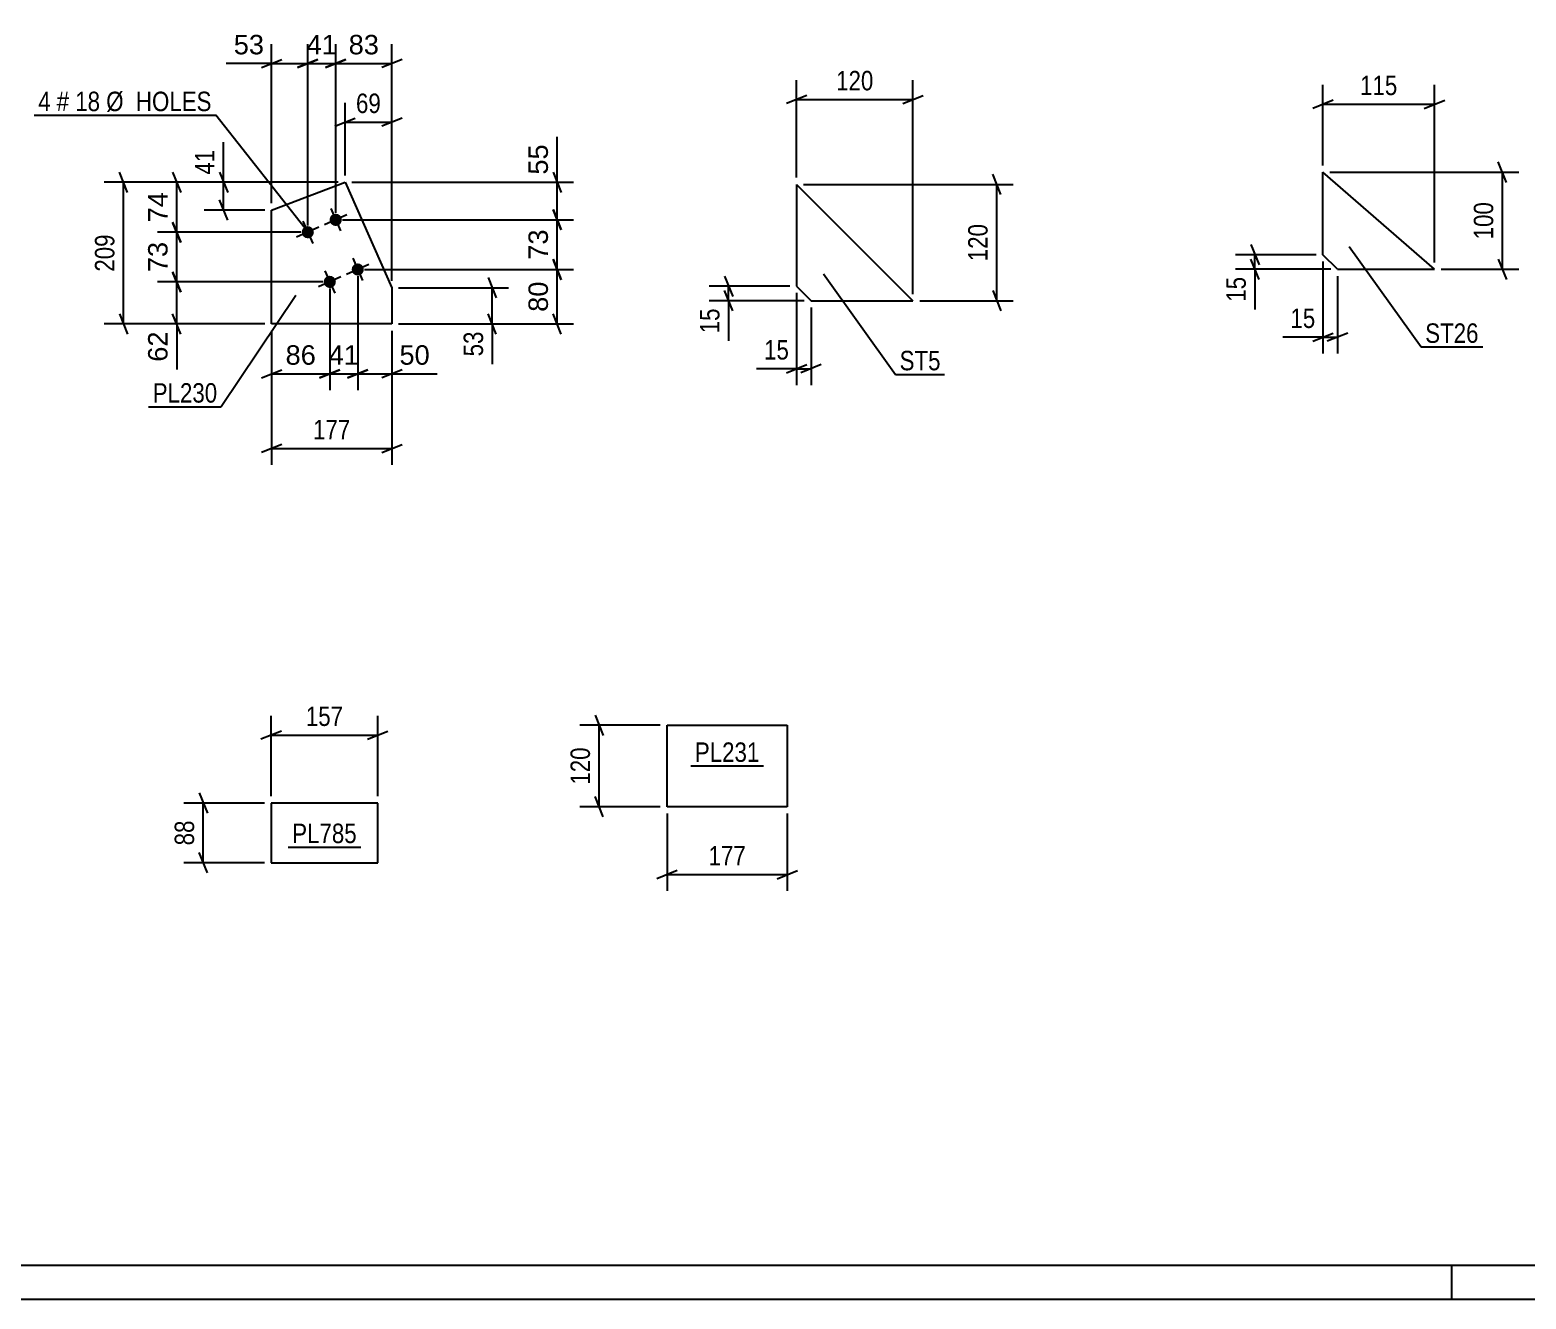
# Model space of a CAD drawing. Header units: millimetres. Extents: x 0 to 594, y 0 to 420.
# Drawn here: x 174.6 to 394.9, y 0 to 186.9 of the extents above; entities that cross this region are included whole.
import ezdxf

# ---------------------------------------------------------------- set-up
doc = ezdxf.new("R2010")
doc.units = ezdxf.units.MM
doc.styles.add('Arial', font='ARIAL.TTF', dxfattribs={"height": 0.2})
doc.styles.add('Arial Narrow', font='ARIALN.TTF', dxfattribs={"height": 0.2})

# ---------------------------------------------------------------- blocks, each defined once
blk = doc.blocks.new('Unknown-284856564-1134')
at = {"color": 5, "linetype": 'Continuous'}
for p, q in [((5, 5), (589, 5)), ((384, 0), (384, 5)), ((0, 0), (594, 0))]:
    blk.add_line(p, q, dxfattribs=at)
blk = doc.blocks.new('Part-284856564-7088 - 7087')
at = {"color": 2, "linetype": 'Continuous'}
for p, q in [((287.5, 164.14), (287.5, 149.14)), ((287.5, 164.14), (304.64, 146.99)), ((287.5, 149.14), (289.64, 146.99)), ((289.64, 146.99), (304.64, 146.99))]:
    blk.add_line(p, q, dxfattribs=at)
blk = doc.blocks.new('Part-284856564-7133 - 7132')
at = {"color": 2, "linetype": 'Continuous'}
for p, q in [((268.43, 72.5), (268.43, 84.5)), ((268.43, 84.5), (286.14, 84.5)), ((286.14, 84.5), (286.14, 72.5)), ((286.14, 72.5), (268.43, 72.5))]:
    blk.add_line(p, q, dxfattribs=at)
blk = doc.blocks.new('Part-284856564-7201 - 7200')
at = {"color": 2, "linetype": 'Continuous'}
for p, q in [((225.84, 73.04), (210.14, 73.04)), ((210.14, 73.04), (210.14, 64.24)), ((225.84, 64.24), (225.84, 73.04)), ((210.14, 64.24), (225.84, 64.24))]:
    blk.add_line(p, q, dxfattribs=at)
blk = doc.blocks.new('Bolt-284856564-7227 - 7225')
at = {"linetype": 'Continuous'}
for points in [[(220.01, 158.09, -1), (219.28, 159.74, -1)], [(215.89, 156.27, -1), (215.16, 157.91, -1)], [(223.25, 150.78, -1), (222.52, 152.42, -1)], [(219.13, 148.96, -1), (218.41, 150.6, -1)]]:
    blk.add_hatch(color=1, dxfattribs=at).paths.add_polyline_path(points)
at = {"color": 1, "linetype": 'Continuous'}
for p, q in [((214.8, 158.74), (216.26, 155.45)), ((221.29, 159.65), (218, 158.19)), ((218.91, 160.56), (220.37, 157.27)), ((217.17, 157.82), (213.88, 156.36)), ((224.53, 152.33), (221.24, 150.87)), ((222.15, 153.25), (223.61, 149.96)), ((220.42, 150.51), (217.12, 149.05)), ((218.04, 151.42), (219.5, 148.13))]:
    blk.add_line(p, q, dxfattribs=at)
blk = doc.blocks.new('Part-284856564-7226 - 7225')
at = {"color": 2, "linetype": 'Continuous'}
for p, q in [((210.2, 160.36), (221.02, 164.45)), ((221.02, 164.45), (227.91, 148.91)), ((210.2, 143.59), (210.2, 160.36)), ((227.91, 148.91), (227.91, 143.59)), ((227.91, 143.59), (210.2, 143.59))]:
    blk.add_line(p, q, dxfattribs=at)
blk = doc.blocks.new('Part-284856564-7250 - 7249')
at = {"color": 2, "linetype": 'Continuous'}
for p, q in [((365, 153.78), (365, 165.93)), ((381.43, 151.64), (365, 165.93)), ((367.15, 151.64), (365, 153.78)), ((367.15, 151.64), (381.43, 151.64))]:
    blk.add_line(p, q, dxfattribs=at)
blk = doc.blocks.new('StraightDimension-284856564-7566 - 7087')
at = {"color": 7, "linetype": 'Continuous'}
for p, q in [((276.9, 150.64), (278.1, 147.64)), ((286.5, 149.14), (274.65, 149.14)), ((278.1, 145.49), (276.9, 148.49)), ((277.5, 146.99), (277.5, 149.14)), ((288.64, 146.99), (274.65, 146.99))]:
    blk.add_line(p, q, dxfattribs=at)
at = {"color": 0}
blk.add_wipeout([(276.75, 146.47), (272.55, 146.47), (272.55, 141.61), (276.75, 141.61)], dxfattribs=at)
at = {"color": 7, "linetype": 'Continuous'}
blk.add_line((277.5, 146.99), (277.5, 141.09), dxfattribs=at)
blk.add_line((277.5, 146.99), (277.5, 141.09), dxfattribs=at)
at = {"color": 3, "style": 'Arial Narrow'}
blk.add_text('15', height=2.863, rotation=90.0002, dxfattribs=at).set_placement((276.15, 142.21))
blk = doc.blocks.new('StraightDimension-284856564-7558 - 7087')
at = {"color": 7, "linetype": 'Continuous'}
for p, q in [((287.5, 148.14), (287.5, 134.59)), ((289.64, 145.99), (289.64, 134.59)), ((286, 136.39), (289, 137.59)), ((287.5, 136.99), (289.64, 136.99)), ((291.14, 137.59), (288.14, 136.39))]:
    blk.add_line(p, q, dxfattribs=at)
at = {"color": 0}
blk.add_wipeout([(286.97, 137.74), (286.97, 141.94), (282.12, 141.94), (282.12, 137.74)], dxfattribs=at)
at = {"color": 7, "linetype": 'Continuous'}
blk.add_line((287.5, 136.99), (281.59, 136.99), dxfattribs=at)
blk.add_line((287.5, 136.99), (281.59, 136.99), dxfattribs=at)
at = {"color": 3, "style": 'Arial Narrow'}
blk.add_text('15', height=2.863, dxfattribs=at).set_placement((282.72, 138.34))
blk = doc.blocks.new('StraightDimension-284856564-7570 - 7087')
at = {"color": 7, "linetype": 'Continuous'}
for p, q in [((317.58, 162.64), (316.38, 165.64)), ((288.5, 164.14), (319.38, 164.14)), ((316.98, 146.99), (316.98, 164.14)), ((316.38, 148.49), (317.58, 145.49)), ((305.64, 146.99), (319.38, 146.99))]:
    blk.add_line(p, q, dxfattribs=at)
at = {"color": 0}
blk.add_wipeout([(316.23, 158.91), (312.03, 158.91), (312.03, 152.22), (316.23, 152.22)], dxfattribs=at)
at = {"color": 3, "style": 'Arial Narrow'}
blk.add_text('120', height=2.863, rotation=90.0002, dxfattribs=at).set_placement((315.63, 152.82))
blk = doc.blocks.new('StraightDimension-284856564-7562 - 7087')
at = {"color": 7, "linetype": 'Continuous'}
for p, q in [((287.5, 165.14), (287.5, 179.48)), ((304.64, 147.99), (304.64, 179.48)), ((289, 177.23), (286, 176.03)), ((287.5, 176.63), (304.64, 176.63)), ((303.14, 176.03), (306.14, 177.23))]:
    blk.add_line(p, q, dxfattribs=at)
at = {"color": 0}
blk.add_wipeout([(299.41, 177.38), (299.41, 181.58), (292.73, 181.58), (292.73, 177.38)], dxfattribs=at)
at = {"color": 3, "style": 'Arial Narrow'}
blk.add_text('120', height=2.863, dxfattribs=at).set_placement((293.33, 177.98))
blk = doc.blocks.new('StraightDimension-284856564-7582 - 7132')
at = {"color": 7, "linetype": 'Continuous'}
for p, q in [((257.83, 86), (259.03, 83)), ((267.43, 84.5), (255.58, 84.5)), ((258.43, 72.5), (258.43, 84.5)), ((259.03, 71), (257.83, 74)), ((267.43, 72.5), (255.58, 72.5))]:
    blk.add_line(p, q, dxfattribs=at)
at = {"color": 0}
blk.add_wipeout([(257.68, 81.84), (253.48, 81.84), (253.48, 75.15), (257.68, 75.15)], dxfattribs=at)
at = {"color": 3, "style": 'Arial Narrow'}
blk.add_text('120', height=2.863, rotation=90.0002, dxfattribs=at).set_placement((257.08, 75.75))
blk = doc.blocks.new('StraightDimension-284856564-7586 - 7132')
at = {"color": 7, "linetype": 'Continuous'}
for p, q in [((268.43, 71.5), (268.43, 60.1)), ((286.14, 71.5), (286.14, 60.1)), ((269.93, 63.1), (266.93, 61.9)), ((268.43, 62.5), (286.14, 62.5)), ((284.64, 61.9), (287.64, 63.1))]:
    blk.add_line(p, q, dxfattribs=at)
at = {"color": 0}
blk.add_wipeout([(280.63, 63.25), (280.63, 67.45), (273.94, 67.45), (273.94, 63.25)], dxfattribs=at)
at = {"color": 3, "style": 'Arial Narrow'}
blk.add_text('177', height=2.863, dxfattribs=at).set_placement((274.54, 63.85))
blk = doc.blocks.new('StraightDimension-284856564-7716 - 7200')
at = {"color": 7, "linetype": 'Continuous'}
for p, q in [((209.14, 73.04), (197.29, 73.04)), ((199.54, 74.54), (200.74, 71.54)), ((200.14, 64.24), (200.14, 73.04)), ((209.14, 64.24), (197.29, 64.24)), ((200.74, 62.74), (199.54, 65.74))]:
    blk.add_line(p, q, dxfattribs=at)
at = {"color": 0}
blk.add_wipeout([(199.39, 71.07), (195.19, 71.07), (195.19, 66.21), (199.39, 66.21)], dxfattribs=at)
at = {"color": 3, "style": 'Arial Narrow'}
blk.add_text('88', height=2.863, rotation=90.0002, dxfattribs=at).set_placement((198.79, 66.81))
blk = doc.blocks.new('StraightDimension-284856564-7720 - 7200')
at = {"color": 7, "linetype": 'Continuous'}
for p, q in [((210.14, 74.04), (210.14, 85.89)), ((225.84, 74.04), (225.84, 85.89)), ((211.64, 83.64), (208.64, 82.44)), ((210.14, 83.04), (225.84, 83.04)), ((224.34, 82.44), (227.34, 83.64))]:
    blk.add_line(p, q, dxfattribs=at)
at = {"color": 0}
blk.add_wipeout([(221.33, 83.79), (221.33, 87.99), (214.65, 87.99), (214.65, 83.79)], dxfattribs=at)
at = {"color": 3, "style": 'Arial Narrow'}
blk.add_text('157', height=2.863, dxfattribs=at).set_placement((215.25, 84.39))
blk = doc.blocks.new('StraightDimension-284856564-7744 - 7225')
at = {"color": 7, "linetype": 'Continuous'}
for p, q in [((221.02, 165.45), (221.02, 176.14)), ((227.91, 149.91), (227.91, 176.14)), ((219.52, 172.69), (222.52, 173.89)), ((221.02, 173.29), (227.91, 173.29)), ((229.41, 173.89), (226.41, 172.69))]:
    blk.add_line(p, q, dxfattribs=at)
at = {"color": 0}
blk.add_wipeout([(226.89, 174.04), (226.89, 178.24), (222.03, 178.24), (222.03, 174.04)], dxfattribs=at)
at = {"color": 3, "style": 'Arial Narrow'}
blk.add_text('69', height=2.863, dxfattribs=at).set_placement((222.63, 174.64))
blk = doc.blocks.new('StraightDimension-284856564-10369 - 7225')
at = {"color": 7, "linetype": 'Continuous'}
for p, q in [((222.88, 150.6), (222.88, 133.83)), ((218.77, 148.78), (218.77, 133.83)), ((217.27, 135.63), (220.27, 136.83)), ((224.38, 136.83), (221.38, 135.63)), ((218.77, 136.23), (222.88, 136.23))]:
    blk.add_line(p, q, dxfattribs=at)
at = {"color": 0}
blk.add_wipeout([(223.65, 136.98), (223.65, 141.18), (218, 141.18), (218, 136.98)], dxfattribs=at)
at = {"color": 3, "style": 'Arial'}
blk.add_text('41', height=2.865, dxfattribs=at).set_placement((218.6, 137.58))
blk = doc.blocks.new('StraightDimension-284856564-7758 - 7225')
at = {"color": 7, "linetype": 'Continuous'}
for p, q in [((202.54, 165.95), (203.74, 162.95)), ((220.02, 164.45), (200.29, 164.45)), ((203.14, 160.36), (203.14, 164.45)), ((203.74, 158.86), (202.54, 161.86)), ((209.2, 160.36), (200.29, 160.36))]:
    blk.add_line(p, q, dxfattribs=at)
at = {"color": 0}
blk.add_wipeout([(202.39, 169.83), (198.19, 169.83), (198.19, 164.97), (202.39, 164.97)], dxfattribs=at)
at = {"color": 7, "linetype": 'Continuous'}
blk.add_line((203.14, 164.45), (203.14, 170.35), dxfattribs=at)
blk.add_line((203.14, 164.45), (203.14, 170.35), dxfattribs=at)
at = {"color": 3, "style": 'Arial Narrow'}
blk.add_text('41', height=2.863, rotation=90.0002, dxfattribs=at).set_placement((201.79, 165.57))
blk = doc.blocks.new('StraightDimension-284856564-7750 - 7225')
at = {"color": 7, "linetype": 'Continuous'}
for p, q in [((210.2, 142.59), (210.2, 122.85)), ((227.91, 142.59), (227.91, 122.85)), ((211.7, 125.85), (208.7, 124.65)), ((226.41, 124.65), (229.41, 125.85)), ((210.2, 125.25), (227.91, 125.25))]:
    blk.add_line(p, q, dxfattribs=at)
at = {"color": 0}
blk.add_wipeout([(222.4, 126), (222.4, 130.2), (215.71, 130.2), (215.71, 126)], dxfattribs=at)
at = {"color": 3, "style": 'Arial Narrow'}
blk.add_text('177', height=2.863, dxfattribs=at).set_placement((216.31, 126.6))
blk = doc.blocks.new('StraightDimension-284856564-7754 - 7225')
at = {"color": 7, "linetype": 'Continuous'}
for p, q in [((242.09, 150.41), (243.29, 147.41)), ((228.91, 148.91), (245.09, 148.91)), ((242.69, 143.59), (242.69, 148.91)), ((228.91, 143.59), (245.09, 143.59)), ((243.29, 142.09), (242.09, 145.09))]:
    blk.add_line(p, q, dxfattribs=at)
at = {"color": 0}
blk.add_wipeout([(241.94, 143.07), (237.74, 143.07), (237.74, 138.21), (241.94, 138.21)], dxfattribs=at)
at = {"color": 7, "linetype": 'Continuous'}
blk.add_line((242.69, 143.59), (242.69, 137.68), dxfattribs=at)
blk.add_line((242.69, 143.59), (242.69, 137.68), dxfattribs=at)
at = {"color": 3, "style": 'Arial Narrow'}
blk.add_text('53', height=2.863, rotation=90.0002, dxfattribs=at).set_placement((241.34, 138.81))
blk = doc.blocks.new('StraightDimension-284856564-10396 - 7225')
at = {"color": 7, "linetype": 'Continuous'}
for p, q in [((215.53, 158.09), (215.53, 184.78)), ((219.64, 159.92), (219.64, 184.78)), ((214.03, 181.33), (217.03, 182.53)), ((215.53, 181.93), (219.64, 181.93)), ((221.14, 182.53), (218.14, 181.33))]:
    blk.add_line(p, q, dxfattribs=at)
at = {"color": 0}
blk.add_wipeout([(220.41, 182.68), (220.41, 186.88), (214.76, 186.88), (214.76, 182.68)], dxfattribs=at)
at = {"color": 3, "style": 'Arial'}
blk.add_text('41', height=2.865, dxfattribs=at).set_placement((215.36, 183.28))
blk = doc.blocks.new('StraightDimension-284856564-10332 - 7225')
at = {"color": 7, "linetype": 'Continuous'}
for p, q in [((214.53, 157.09), (193.38, 157.09)), ((195.63, 158.59), (196.83, 155.59)), ((196.23, 149.78), (196.23, 157.09)), ((196.83, 148.28), (195.63, 151.28)), ((217.77, 149.78), (193.38, 149.78))]:
    blk.add_line(p, q, dxfattribs=at)
at = {"color": 0}
blk.add_wipeout([(195.48, 156.26), (191.28, 156.26), (191.28, 150.61), (195.48, 150.61)], dxfattribs=at)
at = {"color": 3, "style": 'Arial'}
blk.add_text('73', height=2.865, rotation=90.0002, dxfattribs=at).set_placement((194.88, 151.21))
blk = doc.blocks.new('StraightDimension-284856564-7802 - 7225')
at = {"color": 7, "linetype": 'Continuous'}
for p, q in [((189, 162.95), (187.8, 165.95)), ((220.02, 164.45), (185.55, 164.45)), ((188.4, 143.59), (188.4, 164.45)), ((209.2, 143.59), (185.55, 143.59)), ((187.8, 145.09), (189, 142.09))]:
    blk.add_line(p, q, dxfattribs=at)
at = {"color": 0}
blk.add_wipeout([(187.65, 157.36), (183.45, 157.36), (183.45, 150.68), (187.65, 150.68)], dxfattribs=at)
at = {"color": 3, "style": 'Arial Narrow'}
blk.add_text('209', height=2.863, rotation=90.0002, dxfattribs=at).set_placement((187.05, 151.28))
blk = doc.blocks.new('StraightDimension-284856564-10395 - 7225')
at = {"color": 7, "linetype": 'Continuous'}
for p, q in [((219.64, 159.92), (219.64, 184.78)), ((227.91, 149.91), (227.91, 184.78)), ((218.14, 181.33), (221.14, 182.53)), ((219.64, 181.93), (227.91, 181.93)), ((229.41, 182.53), (226.41, 181.33))]:
    blk.add_line(p, q, dxfattribs=at)
at = {"color": 0}
blk.add_wipeout([(226.6, 182.68), (226.6, 186.88), (220.95, 186.88), (220.95, 182.68)], dxfattribs=at)
at = {"color": 3, "style": 'Arial'}
blk.add_text('83', height=2.865, dxfattribs=at).set_placement((221.55, 183.28))
blk = doc.blocks.new('StraightDimension-284856564-10331 - 7225')
at = {"color": 7, "linetype": 'Continuous'}
for p, q in [((195.63, 165.95), (196.83, 162.95)), ((220.02, 164.45), (193.38, 164.45)), ((196.23, 157.09), (196.23, 164.45)), ((214.53, 157.09), (193.38, 157.09)), ((196.83, 155.59), (195.63, 158.59))]:
    blk.add_line(p, q, dxfattribs=at)
at = {"color": 0}
blk.add_wipeout([(195.48, 163.59), (191.28, 163.59), (191.28, 157.95), (195.48, 157.95)], dxfattribs=at)
at = {"color": 3, "style": 'Arial'}
blk.add_text('74', height=2.865, rotation=90.0002, dxfattribs=at).set_placement((194.88, 158.55))
blk = doc.blocks.new('StraightDimension-284856564-10397 - 7225')
at = {"color": 7, "linetype": 'Continuous'}
for p, q in [((210.2, 161.36), (210.2, 184.78)), ((215.53, 158.09), (215.53, 184.78)), ((208.7, 181.33), (211.7, 182.53)), ((210.2, 181.93), (215.53, 181.93)), ((217.03, 182.53), (214.03, 181.33))]:
    blk.add_line(p, q, dxfattribs=at)
at = {"color": 0}
blk.add_wipeout([(209.68, 182.68), (209.68, 186.88), (204.03, 186.88), (204.03, 182.68)], dxfattribs=at)
at = {"color": 7, "linetype": 'Continuous'}
blk.add_line((210.2, 181.93), (203.51, 181.93), dxfattribs=at)
blk.add_line((210.2, 181.93), (203.51, 181.93), dxfattribs=at)
at = {"color": 3, "style": 'Arial'}
blk.add_text('53', height=2.865, dxfattribs=at).set_placement((204.63, 183.28))
blk = doc.blocks.new('StraightDimension-284856564-10333 - 7225')
at = {"color": 7, "linetype": 'Continuous'}
for p, q in [((195.63, 151.28), (196.83, 148.28)), ((217.77, 149.78), (193.38, 149.78)), ((196.23, 143.59), (196.23, 149.78)), ((209.2, 143.59), (193.38, 143.59)), ((196.83, 142.09), (195.63, 145.09))]:
    blk.add_line(p, q, dxfattribs=at)
at = {"color": 0}
blk.add_wipeout([(195.48, 143.07), (191.28, 143.07), (191.28, 137.42), (195.48, 137.42)], dxfattribs=at)
at = {"color": 7, "linetype": 'Continuous'}
blk.add_line((196.23, 143.59), (196.23, 136.89), dxfattribs=at)
blk.add_line((196.23, 143.59), (196.23, 136.89), dxfattribs=at)
at = {"color": 3, "style": 'Arial'}
blk.add_text('62', height=2.865, rotation=90.0002, dxfattribs=at).set_placement((194.88, 138.02))
blk = doc.blocks.new('StraightDimension-284856564-10368 - 7225')
at = {"color": 7, "linetype": 'Continuous'}
for p, q in [((222.88, 150.6), (222.88, 133.83)), ((227.91, 142.59), (227.91, 133.83)), ((221.38, 135.63), (224.38, 136.83)), ((229.41, 136.83), (226.41, 135.63)), ((222.88, 136.23), (227.91, 136.23))]:
    blk.add_line(p, q, dxfattribs=at)
at = {"color": 0}
blk.add_wipeout([(234.08, 136.98), (234.08, 141.18), (228.43, 141.18), (228.43, 136.98)], dxfattribs=at)
at = {"color": 7, "linetype": 'Continuous'}
blk.add_line((227.91, 136.23), (234.6, 136.23), dxfattribs=at)
blk.add_line((227.91, 136.23), (234.6, 136.23), dxfattribs=at)
at = {"color": 3, "style": 'Arial'}
blk.add_text('50', height=2.865, dxfattribs=at).set_placement((229.03, 137.58))
blk = doc.blocks.new('StraightDimension-284856564-10370 - 7225')
at = {"color": 7, "linetype": 'Continuous'}
for p, q in [((218.77, 148.78), (218.77, 133.83)), ((210.2, 142.59), (210.2, 133.83)), ((208.7, 135.63), (211.7, 136.83)), ((220.27, 136.83), (217.27, 135.63)), ((210.2, 136.23), (218.77, 136.23))]:
    blk.add_line(p, q, dxfattribs=at)
at = {"color": 0}
blk.add_wipeout([(217.31, 136.98), (217.31, 141.18), (211.66, 141.18), (211.66, 136.98)], dxfattribs=at)
at = {"color": 3, "style": 'Arial'}
blk.add_text('86', height=2.865, dxfattribs=at).set_placement((212.26, 137.58))
blk = doc.blocks.new('StraightDimension-284856564-10426 - 7225')
at = {"color": 7, "linetype": 'Continuous'}
for p, q in [((251.64, 165.95), (252.84, 162.95)), ((222.02, 164.45), (254.64, 164.45)), ((252.24, 158.92), (252.24, 164.45)), ((220.64, 158.92), (254.64, 158.92)), ((252.84, 157.42), (251.64, 160.42))]:
    blk.add_line(p, q, dxfattribs=at)
at = {"color": 0}
blk.add_wipeout([(251.49, 170.62), (247.29, 170.62), (247.29, 164.97), (251.49, 164.97)], dxfattribs=at)
at = {"color": 7, "linetype": 'Continuous'}
blk.add_line((252.24, 164.45), (252.24, 171.15), dxfattribs=at)
blk.add_line((252.24, 164.45), (252.24, 171.15), dxfattribs=at)
at = {"color": 3, "style": 'Arial'}
blk.add_text('55', height=2.865, rotation=90.0002, dxfattribs=at).set_placement((250.89, 165.57))
blk = doc.blocks.new('StraightDimension-284856564-10427 - 7225')
at = {"color": 7, "linetype": 'Continuous'}
for p, q in [((220.64, 158.92), (254.64, 158.92)), ((251.64, 160.42), (252.84, 157.42)), ((252.24, 151.6), (252.24, 158.92)), ((252.84, 150.1), (251.64, 153.1)), ((223.88, 151.6), (254.64, 151.6))]:
    blk.add_line(p, q, dxfattribs=at)
at = {"color": 0}
blk.add_wipeout([(251.49, 158.08), (247.29, 158.08), (247.29, 152.44), (251.49, 152.44)], dxfattribs=at)
at = {"color": 3, "style": 'Arial'}
blk.add_text('73', height=2.865, rotation=90.0002, dxfattribs=at).set_placement((250.89, 153.04))
blk = doc.blocks.new('StraightDimension-284856564-10428 - 7225')
at = {"color": 7, "linetype": 'Continuous'}
for p, q in [((251.64, 153.1), (252.84, 150.1)), ((223.88, 151.6), (254.64, 151.6)), ((252.24, 143.59), (252.24, 151.6)), ((228.91, 143.59), (254.64, 143.59)), ((252.84, 142.09), (251.64, 145.09))]:
    blk.add_line(p, q, dxfattribs=at)
at = {"color": 0}
blk.add_wipeout([(251.49, 150.42), (247.29, 150.42), (247.29, 144.77), (251.49, 144.77)], dxfattribs=at)
at = {"color": 3, "style": 'Arial'}
blk.add_text('80', height=2.865, rotation=90.0002, dxfattribs=at).set_placement((250.89, 145.37))
blk = doc.blocks.new('StraightDimension-284856564-7944 - 7249')
at = {"color": 7, "linetype": 'Continuous'}
for p, q in [((366, 165.93), (393.83, 165.93)), ((392.03, 164.43), (390.83, 167.43)), ((391.43, 151.64), (391.43, 165.93)), ((390.83, 153.14), (392.03, 150.14)), ((382.43, 151.64), (393.83, 151.64))]:
    blk.add_line(p, q, dxfattribs=at)
at = {"color": 0}
blk.add_wipeout([(390.68, 162.13), (386.48, 162.13), (386.48, 155.44), (390.68, 155.44)], dxfattribs=at)
at = {"color": 3, "style": 'Arial Narrow'}
blk.add_text('100', height=2.863, rotation=90.0002, dxfattribs=at).set_placement((390.08, 156.04))
blk = doc.blocks.new('StraightDimension-284856564-7936 - 7249')
at = {"color": 7, "linetype": 'Continuous'}
for p, q in [((365, 166.93), (365, 178.78)), ((381.43, 152.64), (381.43, 178.78)), ((366.5, 176.53), (363.5, 175.33)), ((379.93, 175.33), (382.93, 176.53)), ((365, 175.93), (381.43, 175.93))]:
    blk.add_line(p, q, dxfattribs=at)
at = {"color": 0}
blk.add_wipeout([(376.56, 176.68), (376.56, 180.88), (369.88, 180.88), (369.88, 176.68)], dxfattribs=at)
at = {"color": 3, "style": 'Arial Narrow'}
blk.add_text('115', height=2.863, dxfattribs=at).set_placement((370.48, 177.28))
blk = doc.blocks.new('StraightDimension-284856564-7932 - 7249')
at = {"color": 7, "linetype": 'Continuous'}
for p, q in [((365, 152.78), (365, 139.24)), ((367.15, 150.64), (367.15, 139.24)), ((363.5, 141.04), (366.5, 142.24)), ((365, 141.64), (367.15, 141.64)), ((368.65, 142.24), (365.65, 141.04))]:
    blk.add_line(p, q, dxfattribs=at)
at = {"color": 0}
blk.add_wipeout([(364.48, 142.39), (364.48, 146.59), (359.62, 146.59), (359.62, 142.39)], dxfattribs=at)
at = {"color": 7, "linetype": 'Continuous'}
blk.add_line((365, 141.64), (359.1, 141.64), dxfattribs=at)
blk.add_line((365, 141.64), (359.1, 141.64), dxfattribs=at)
at = {"color": 3, "style": 'Arial Narrow'}
blk.add_text('15', height=2.863, dxfattribs=at).set_placement((360.22, 142.99))
blk = doc.blocks.new('StraightDimension-284856564-7940 - 7249')
at = {"color": 7, "linetype": 'Continuous'}
for p, q in [((354.4, 155.28), (355.6, 152.28)), ((364, 153.78), (352.15, 153.78)), ((355.6, 150.14), (354.4, 153.14)), ((355, 151.64), (355, 153.78)), ((366.15, 151.64), (352.15, 151.64))]:
    blk.add_line(p, q, dxfattribs=at)
at = {"color": 0}
blk.add_wipeout([(354.25, 151.12), (350.05, 151.12), (350.05, 146.26), (354.25, 146.26)], dxfattribs=at)
at = {"color": 7, "linetype": 'Continuous'}
blk.add_line((355, 151.64), (355, 145.73), dxfattribs=at)
blk.add_line((355, 151.64), (355, 145.73), dxfattribs=at)
at = {"color": 3, "style": 'Arial Narrow'}
blk.add_text('15', height=2.863, rotation=90.0002, dxfattribs=at).set_placement((353.65, 146.86))
blk = doc.blocks.new('Mark-284856564-7984 - 7087')
at = {"color": 0}
blk.add_wipeout([(308.7, 136.76), (308.7, 139.76), (302.68, 139.76), (302.68, 136.76)], dxfattribs=at)
blk.add_wipeout([(308.7, 136.76), (308.7, 139.76), (302.68, 139.76), (302.68, 136.76)], dxfattribs=at)
at = {"color": 30, "linetype": 'Continuous'}
for p, q in [((291.47, 150.96), (302.08, 136.16)), ((302.08, 136.16), (309.3, 136.16))]:
    blk.add_line(p, q, dxfattribs=at)
at = {"color": 3, "style": 'Arial Narrow'}
blk.add_text('ST5', height=2.863, dxfattribs=at).set_placement((302.68, 136.76))
blk = doc.blocks.new('Mark-284856564-7990 - 7132')
at = {"color": 0}
blk.add_wipeout([(282.04, 79.1), (282.04, 82.1), (272.53, 82.1), (272.53, 79.1)], dxfattribs=at)
blk.add_wipeout([(282.04, 79.1), (282.04, 82.1), (272.53, 82.1), (272.53, 79.1)], dxfattribs=at)
at = {"color": 30, "linetype": 'Continuous'}
blk.add_line((271.93, 78.5), (282.64, 78.5), dxfattribs=at)
at = {"color": 3, "style": 'Arial Narrow'}
blk.add_text('PL231', height=2.863, dxfattribs=at).set_placement((272.53, 79.1))
blk = doc.blocks.new('Mark-284856564-8019 - 7200')
at = {"color": 0}
blk.add_wipeout([(222.74, 67.14), (222.74, 70.14), (213.24, 70.14), (213.24, 67.14)], dxfattribs=at)
blk.add_wipeout([(222.74, 67.14), (222.74, 70.14), (213.24, 70.14), (213.24, 67.14)], dxfattribs=at)
at = {"color": 30, "linetype": 'Continuous'}
blk.add_line((212.64, 66.54), (223.34, 66.54), dxfattribs=at)
at = {"color": 3, "style": 'Arial Narrow'}
blk.add_text('PL785', height=2.863, dxfattribs=at).set_placement((213.24, 67.14))
blk = doc.blocks.new('Mark-284856564-8031 - 7225')
at = {"color": 0}
blk.add_wipeout([(177.66, 174.92), (177.66, 177.92), (175.83, 177.92), (175.83, 174.92)], dxfattribs=at)
blk.add_wipeout([(177.66, 174.92), (177.66, 177.92), (175.83, 177.92), (175.83, 174.92)], dxfattribs=at)
blk.add_wipeout([(180.39, 174.92), (180.39, 177.92), (178.56, 177.92), (178.56, 174.92)], dxfattribs=at)
blk.add_wipeout([(180.39, 174.92), (180.39, 177.92), (178.56, 177.92), (178.56, 174.92)], dxfattribs=at)
at = {"color": 3, "style": 'Arial Narrow'}
blk.add_text('4', height=2.86, dxfattribs=at).set_placement((175.83, 174.92))
at = {"color": 0}
blk.add_wipeout([(184.95, 174.92), (184.95, 177.92), (181.29, 177.92), (181.29, 174.92)], dxfattribs=at)
blk.add_wipeout([(184.95, 174.92), (184.95, 177.92), (181.29, 177.92), (181.29, 174.92)], dxfattribs=at)
at = {"color": 3, "style": 'Arial Narrow'}
blk.add_text('#', height=2.86, dxfattribs=at).set_placement((178.56, 174.92))
at = {"color": 0}
blk.add_wipeout([(201.37, 174.92), (201.37, 177.92), (185.85, 177.92), (185.85, 174.92)], dxfattribs=at)
blk.add_wipeout([(201.37, 174.92), (201.37, 177.92), (185.85, 177.92), (185.85, 174.92)], dxfattribs=at)
at = {"color": 7, "linetype": 'Continuous'}
for p in [(175.23, 174.32), (215.67, 156.93)]:
    blk.add_line(p, (201.97, 174.32), dxfattribs=at)
at = {"color": 3, "style": 'Arial Narrow'}
for s, p in [('18', (181.29, 174.92)), ('Ø  HOLES', (185.85, 174.92))]:
    blk.add_text(s, height=2.863, dxfattribs=at).set_placement(p)
blk = doc.blocks.new('Mark-284856564-8028 - 7225')
at = {"color": 0}
blk.add_wipeout([(202.2, 132), (202.2, 135), (192.7, 135), (192.7, 132)], dxfattribs=at)
blk.add_wipeout([(202.2, 132), (202.2, 135), (192.7, 135), (192.7, 132)], dxfattribs=at)
at = {"color": 30, "linetype": 'Continuous'}
for p in [(213.77, 147.79), (192.1, 131.4)]:
    blk.add_line(p, (202.8, 131.4), dxfattribs=at)
at = {"color": 3, "style": 'Arial Narrow'}
blk.add_text('PL230', height=2.863, dxfattribs=at).set_placement((192.7, 132))
blk = doc.blocks.new('Mark-284856564-10978 - 7249')
at = {"color": 0}
blk.add_wipeout([(387.93, 140.8), (387.93, 143.8), (380.07, 143.8), (380.07, 140.8)], dxfattribs=at)
blk.add_wipeout([(387.93, 140.8), (387.93, 143.8), (380.07, 143.8), (380.07, 140.8)], dxfattribs=at)
at = {"color": 30, "linetype": 'Continuous'}
for p, q in [((368.87, 155), (379.47, 140.2)), ((379.47, 140.2), (388.53, 140.2))]:
    blk.add_line(p, q, dxfattribs=at)
at = {"color": 3, "style": 'Arial Narrow'}
blk.add_text('ST26', height=2.863, dxfattribs=at).set_placement((380.07, 140.8))

msp = doc.modelspace()

# ---------------------------------------------------------------- block references
for name in ['Unknown-284856564-1134', 'Part-284856564-7250 - 7249', 'Part-284856564-7226 - 7225', 'Part-284856564-7088 - 7087', 'Bolt-284856564-7227 - 7225', 'Part-284856564-7133 - 7132', 'Part-284856564-7201 - 7200']:
    msp.add_blockref(name, (0, 0))

# ---------------------------------------------------------------- next in the draw order: block references
for name in ['StraightDimension-284856564-7744 - 7225', 'StraightDimension-284856564-7944 - 7249', 'StraightDimension-284856564-7566 - 7087', 'StraightDimension-284856564-7582 - 7132', 'Mark-284856564-7990 - 7132', 'StraightDimension-284856564-7716 - 7200', 'Mark-284856564-8019 - 7200']:
    msp.add_blockref(name, (0, 0))

# ---------------------------------------------------------------- next in the draw order: block references
for name in ['StraightDimension-284856564-7936 - 7249', 'StraightDimension-284856564-7758 - 7225', 'StraightDimension-284856564-10369 - 7225', 'StraightDimension-284856564-7558 - 7087', 'StraightDimension-284856564-7720 - 7200', 'StraightDimension-284856564-7586 - 7132']:
    msp.add_blockref(name, (0, 0))

# ---------------------------------------------------------------- next in the draw order: block references
for name in ['StraightDimension-284856564-10396 - 7225', 'StraightDimension-284856564-7570 - 7087', 'StraightDimension-284856564-7932 - 7249', 'StraightDimension-284856564-7750 - 7225']:
    msp.add_blockref(name, (0, 0))

# ---------------------------------------------------------------- next in the draw order: block references
for name in ['StraightDimension-284856564-7562 - 7087', 'StraightDimension-284856564-10332 - 7225', 'StraightDimension-284856564-7940 - 7249', 'Mark-284856564-10978 - 7249', 'StraightDimension-284856564-7754 - 7225']:
    msp.add_blockref(name, (0, 0))

# ---------------------------------------------------------------- next in the draw order: block references
for name in ['StraightDimension-284856564-7802 - 7225', 'Mark-284856564-7984 - 7087']:
    msp.add_blockref(name, (0, 0))

# ---------------------------------------------------------------- next in the draw order: block references
msp.add_blockref('StraightDimension-284856564-10395 - 7225', (0, 0))

# ---------------------------------------------------------------- next in the draw order: block references
for name in ['StraightDimension-284856564-10331 - 7225', 'StraightDimension-284856564-10333 - 7225', 'StraightDimension-284856564-10368 - 7225']:
    msp.add_blockref(name, (0, 0))

# ---------------------------------------------------------------- next in the draw order: block references
for name in ['StraightDimension-284856564-10397 - 7225', 'StraightDimension-284856564-10426 - 7225', 'StraightDimension-284856564-10370 - 7225']:
    msp.add_blockref(name, (0, 0))

# ---------------------------------------------------------------- next in the draw order: block references
for name in ['Mark-284856564-8031 - 7225', 'StraightDimension-284856564-10427 - 7225', 'Mark-284856564-8028 - 7225']:
    msp.add_blockref(name, (0, 0))

# ---------------------------------------------------------------- next in the draw order: block references
msp.add_blockref('StraightDimension-284856564-10428 - 7225', (0, 0))

doc.saveas('drawing.dxf')
